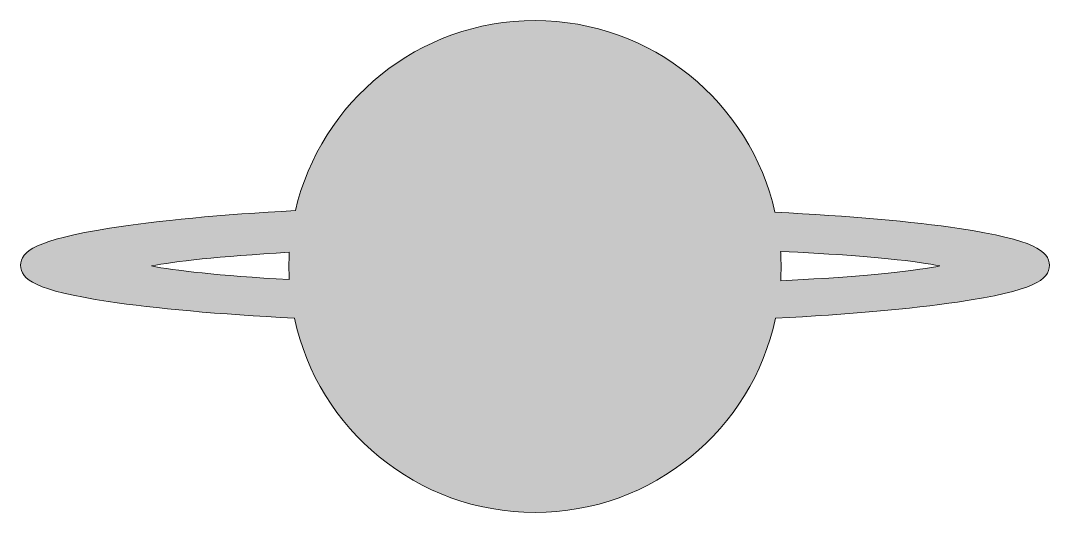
# Model space of a CAD drawing. Header units: inches. Extents: x 0 to 102, y 0 to 49.
import ezdxf

# ---------------------------------------------------------------- set-up
doc = ezdxf.new("R2010")
doc.units = ezdxf.units.IN
doc.header["$MEASUREMENT"] = 0
doc.layers.add('Layer 1', color=7, linetype='Continuous')

msp = doc.modelspace()

# ---------------------------------------------------------------- hatches: boundary and pattern name
at = {"layer": 'Layer 1'}
h = msp.add_hatch(color=194, dxfattribs=at)
h.dxf.hatch_style = 2
edge = h.paths.add_edge_path()
edge.add_spline(control_points=[(92.7, 28.05), (88.11, 28.74), (81.86, 29.29), (74.5, 29.67), (72.05, 40.5), (62.37, 48.6), (50.8, 48.6), (39.28, 48.6), (29.64, 40.58), (27.14, 29.82), (19.83, 29.43), (13.52, 28.83), (8.79, 28.08), (1.5, 26.93), (0, 25.78), (0, 24.42), (0, 23.02), (1.45, 21.94), (8.65, 20.85), (13.25, 20.15), (19.58, 19.58), (27.04, 19.19), (29.39, 8.22), (39.13, 0), (50.8, 0), (62.47, 0), (72.21, 8.22), (74.56, 19.19), (81.79, 19.57), (87.96, 20.12), (92.53, 20.79), (100.08, 21.89), (101.6, 22.99), (101.6, 24.42), (101.6, 25.8), (100.09, 26.95), (92.7, 28.05)], knot_values=[0, 0, 0, 0, 1, 1, 1, 2, 2, 2, 3, 3, 3, 4, 4, 4, 5, 5, 5, 6, 6, 6, 7, 7, 7, 8, 8, 8, 9, 9, 9, 10, 10, 10, 11, 11, 11, 12, 12, 12, 12], degree=3, periodic=1)
edge = h.paths.add_edge_path()
edge.add_spline(control_points=[(12.93, 24.35), (15.14, 24.8), (19.49, 25.3), (26.54, 25.7), (26.52, 25.24), (26.5, 24.77), (26.5, 24.3), (26.5, 23.86), (26.51, 23.43), (26.54, 23), (19.49, 23.4), (15.13, 23.91), (12.93, 24.35)], knot_values=[0, 0, 0, 0, 1, 1, 1, 2, 2, 2, 3, 3, 3, 4, 4, 4, 4], degree=3, periodic=1)
edge = h.paths.add_edge_path()
edge.add_spline(control_points=[(75.06, 22.89), (75.08, 23.36), (75.1, 23.83), (75.1, 24.3), (75.1, 24.8), (75.08, 25.3), (75.05, 25.79), (84.41, 25.35), (88.76, 24.78), (90.77, 24.36), (88.78, 23.95), (84.42, 23.35), (75.06, 22.89)], knot_values=[0, 0, 0, 0, 1, 1, 1, 2, 2, 2, 3, 3, 3, 4, 4, 4, 4], degree=3, periodic=1)

# ---------------------------------------------------------------- linework, layer by layer
at = {"layer": 'Layer 1', "lineweight": 0}
for points, knots in [([(92.7, 28.05), (88.11, 28.74), (81.86, 29.29), (74.5, 29.67), (72.05, 40.5), (62.37, 48.6), (50.8, 48.6), (39.28, 48.6), (29.64, 40.58), (27.14, 29.82), (19.83, 29.43), (13.52, 28.83), (8.79, 28.08), (1.5, 26.93), (0, 25.78), (0, 24.42), (0, 23.02), (1.45, 21.94), (8.65, 20.85), (13.25, 20.15), (19.58, 19.58), (27.04, 19.19), (29.39, 8.22), (39.13, 0), (50.8, 0), (62.47, 0), (72.21, 8.22), (74.56, 19.19), (81.79, 19.57), (87.96, 20.12), (92.53, 20.79), (100.08, 21.89), (101.6, 22.99), (101.6, 24.42), (101.6, 25.8), (100.09, 26.95), (92.7, 28.05)], [0, 0, 0, 0, 1, 1, 1, 2, 2, 2, 3, 3, 3, 4, 4, 4, 5, 5, 5, 6, 6, 6, 7, 7, 7, 8, 8, 8, 9, 9, 9, 10, 10, 10, 11, 11, 11, 12, 12, 12, 12]), ([(12.93, 24.35), (15.14, 24.8), (19.49, 25.3), (26.54, 25.7), (26.52, 25.24), (26.5, 24.77), (26.5, 24.3), (26.5, 23.86), (26.51, 23.43), (26.54, 23), (19.49, 23.4), (15.13, 23.91), (12.93, 24.35)], [0, 0, 0, 0, 1, 1, 1, 2, 2, 2, 3, 3, 3, 4, 4, 4, 4]), ([(75.06, 22.89), (75.08, 23.36), (75.1, 23.83), (75.1, 24.3), (75.1, 24.8), (75.08, 25.3), (75.05, 25.79), (84.41, 25.35), (88.76, 24.78), (90.77, 24.36), (88.78, 23.95), (84.42, 23.35), (75.06, 22.89)], [0, 0, 0, 0, 1, 1, 1, 2, 2, 2, 3, 3, 3, 4, 4, 4, 4])]:
    msp.add_open_spline(points, degree=3, knots=knots, dxfattribs=at)

doc.saveas('drawing.dxf')
